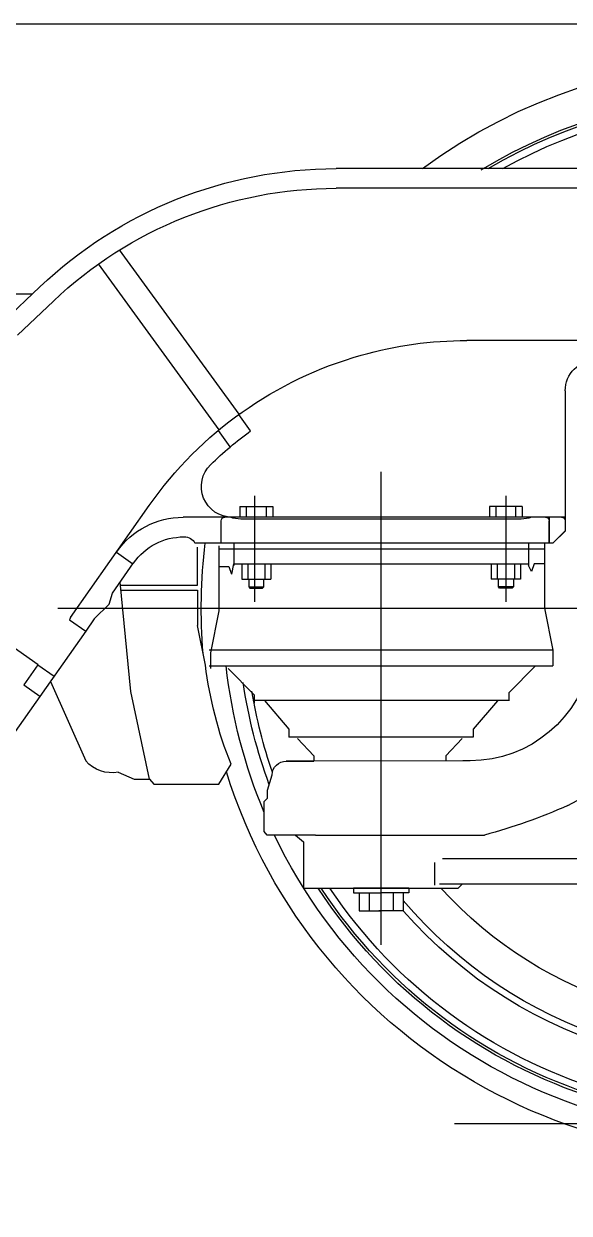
# Model space of a CAD drawing. Extents: x 39751 to 116307, y -36149 to -14965.
# Drawn here: x 64705 to 65149, y -21369 to -20400 of the extents above; entities that cross this region are included whole.
import ezdxf

# ---------------------------------------------------------------- set-up
doc = ezdxf.new("R2010")
doc.units = 0
doc.header["$LTSCALE"] = 1500
doc.linetypes.add('CENTER2', pattern=[0.72, 0.6, -0.05, 0.02, -0.05])
doc.linetypes.add('PHAN', pattern=[0.76, 0.57, -0.05, 0.02, -0.05, 0.02, -0.05])
for name, color, linetype in [('01', 7, 'Continuous'), ('confine7', 4, 'CENTER2'), ('confine9', 1, 'PHAN')]:
    doc.layers.add(name, color=color, linetype=linetype)

# ---------------------------------------------------------------- blocks, each defined once
blk = doc.blocks.new('A$C2D1C109C')
at = {"layer": '01'}
for p, q in [((150.67, 943.67), (953.17, 943.67)), ((166.67, 927.67), (953.17, 927.67)), ((1032.08, 743.56), (1129.34, 877.43)), ((1048.34, 730.95), (1146.49, 866.04)), ((1223.36, 819.73), (1194.32, 847.33)), ((1212.34, 808.13), (1183.3, 835.74)), ((1214.67, 841.67), (1200.28, 841.67)), ((702.44, 803.67), (846.67, 803.67)), ((766.67, 762.67), (766.67, 648.67)), ((1022.71, 729.98), (1032.41, 743.32)), ((1039.26, 717.04), (1048.98, 730.42)), ((1169.37, 577.95), (1105.32, 669.21)), ((766.67, 659.67), (1077.7, 659.67)), ((779.84, 659.5), (779.84, 638.55)), ((801.69, 668.31), (801.69, 659.5)), ((801.69, 668.31), (828.45, 668.31)), ((807.02, 659.34), (807.02, 668.31)), ((823.12, 668.31), (823.12, 659.34)), ((828.45, 668.31), (828.45, 659.5)), ((1031.48, 668.31), (1004.73, 668.31)), ((1004.73, 668.31), (1004.73, 659.5)), ((1010.06, 668.31), (1010.06, 659.34)), ((1026.15, 659.34), (1026.15, 668.31)), ((1031.48, 668.31), (1031.48, 659.5)), ((779.79, 638.67), (779.79, 656.67)), ((802.67, 658.17), (1030.67, 658.17)), ((1046.67, 638.67), (1046.67, 656.67)), ((766.51, 648.71), (776.66, 638.55)), ((776.67, 638.67), (766.67, 648.67)), ((1077.09, 643.67), (1076.67, 643.67)), ((776.67, 638.67), (1068, 638.67)), ((783.65, 638.55), (783.65, 585.53)), ((783.65, 633.79), (1048.51, 633.79)), ((796.66, 638.55), (796.66, 620.45)), ((796.66, 638.55), (796.66, 620.45)), ((1036.51, 638.55), (1036.51, 620.45)), ((1048.51, 636.4), (1048.51, 583.38)), ((1065.86, 604.43), (1065.86, 635.2)), ((1132.03, 631.15), (1118.52, 621.67)), ((783.65, 621.72), (791.9, 621.72)), ((791.9, 621.72), (794.12, 615.36)), ((794.12, 615.36), (796.66, 620.45)), ((1036.66, 621.72), (796.66, 621.72)), ((803.15, 620.93), (803.15, 609.19)), ((808.09, 620.93), (808.09, 609.19)), ((822.05, 620.93), (822.05, 609.19)), ((826.98, 620.93), (826.98, 609.19)), ((1006.19, 620.93), (1006.19, 609.19)), ((1011.13, 620.93), (1011.13, 609.19)), ((1025.08, 620.93), (1025.08, 609.19)), ((1030.02, 620.93), (1030.02, 609.19)), ((1036.66, 621.72), (1038.2, 613.21)), ((1135.18, 597.94), (1118.01, 622.4)), ((1040.42, 619.58), (1038.2, 613.21)), ((1048.67, 619.58), (1040.42, 619.58)), ((803.15, 609.19), (826.98, 609.19)), ((806.17, 609.19), (823.8, 609.19)), ((808.88, 609.19), (808.88, 602.87)), ((808.88, 602.87), (809.88, 601.87)), ((808.88, 602.87), (821.1, 602.87)), ((809.88, 601.87), (820.1, 601.87)), ((820.1, 601.87), (821.1, 602.87)), ((821.1, 602.87), (821.1, 609.19)), ((1030.02, 609.19), (1006.19, 609.19)), ((1027, 609.19), (1009.37, 609.19)), ((1012.07, 602.87), (1012.07, 609.19)), ((1024.29, 602.87), (1012.07, 602.87)), ((1013.07, 601.87), (1012.07, 602.87)), ((1023.29, 601.87), (1013.07, 601.87)), ((1024.29, 602.87), (1023.29, 601.87)), ((1024.29, 609.19), (1024.29, 602.87)), ((1128.76, 604.43), (1065.86, 604.43)), ((1120.25, 517.6), (1128.99, 606.76)), ((1128.34, 600.13), (1065.86, 600.13)), ((1065.86, 600.13), (1065.86, 571.56)), ((1137.86, 588.95), (1135.18, 597.94)), ((783.65, 585.53), (776.82, 551.25)), ((1048.51, 583.38), (1055.34, 549.1)), ((1150.02, 576.8), (1137.86, 588.95)), ((1150.02, 576.8), (1156.91, 566.96)), ((1170.1, 576.2), (1156.91, 566.96)), ((1169.37, 577.95), (1170.1, 576.2)), ((1059.51, 539.18), (1065.86, 571.56)), ((1156.91, 566.96), (1216.26, 482.28)), ((1237.56, 569.14), (1195.6, 539.74)), ((776.82, 551.25), (1056.35, 551.25)), ((776.82, 551.25), (1056.35, 551.25)), ((776.82, 551.25), (776.82, 538.55)), ((1055.34, 549.1), (1055.34, 536.4)), ((1056.35, 538.55), (776.82, 538.55)), ((790.95, 538.55), (812.52, 516.64)), ((1019.96, 515), (1041.05, 536.4)), ((1195.81, 539.44), (1182.7, 530.27)), ((1195.81, 539.44), (1207.27, 523.05)), ((1185.69, 525.9), (1156.99, 461.3)), ((812.52, 516.64), (812.52, 510.14)), ((1019.96, 515), (1019.98, 508.15)), ((1104.98, 446.27), (1120.25, 517.6)), ((1207.27, 523.05), (1194.16, 513.88)), ((812.26, 510.3), (1020.99, 510.3)), ((821.78, 510.09), (841.73, 487.12)), ((991.43, 487.12), (1011.3, 510.3)), ((841.73, 487.12), (841.73, 480.52)), ((991.56, 487.32), (991.57, 480.52)), ((841.73, 480.52), (991.57, 480.52)), ((850.68, 479.5), (863.97, 465.21)), ((984.55, 479.5), (971.26, 465.21)), ((863.97, 465.21), (863.97, 461.25)), ((971.26, 465.21), (971.26, 461.25)), ((844.14, 461.25), (850.14, 461.25)), ((850.14, 461.25), (993.81, 460.93)), ((850.21, 461.05), (850.41, 461.25)), ((863.97, 461.25), (863.95, 461.22)), ((971.26, 461.25), (971.36, 460.98)), ((986.71, 460.93), (971.38, 460.93)), ((993.81, 460.93), (986.71, 460.93)), ((1048.69, 442.21), (1038.67, 458.44)), ((1008.94, 437.24), (1005.12, 449.87)), ((1104.98, 446.27), (1101.64, 442.21)), ((1117.39, 446.27), (1104.98, 446.27)), ((1130.41, 452), (1117.39, 446.27)), ((1008.94, 430.93), (1008.94, 437.24)), ((1101.64, 442.21), (1048.69, 442.21)), ((1011.59, 428.07), (1008.94, 430.93)), ((1011.59, 403.63), (1011.59, 428.07)), ((969.9, 400.69), (832.44, 400.78)), ((969.9, 400.69), (1009.36, 400.69)), ((986.09, 400.69), (979.68, 395.35)), ((1009.36, 400.69), (1011.59, 403.63)), ((979.68, 395.35), (979.68, 357.6)), ((538.65, 381.25), (866.58, 381.25)), ((873.17, 378.26), (873.17, 359.82)), ((666.51, 360.77), (869.06, 360.77)), ((853.81, 357.6), (850.63, 360.77)), ((979.68, 357.6), (853.81, 357.6)), ((894.05, 357.6), (939.13, 357.6)), ((894.05, 357.6), (894.05, 353.63)), ((894.05, 353.63), (916.59, 353.63)), ((898.51, 353.63), (898.51, 339.02)), ((906.73, 353.63), (906.73, 339.02)), ((939.13, 353.63), (916.59, 353.63)), ((926.28, 353.63), (926.28, 339.02)), ((934.36, 353.63), (934.36, 339.02)), ((939.13, 357.6), (939.13, 353.63)), ((898.44, 339.02), (918.48, 339.02)), ((934.36, 339.02), (916.59, 339.02))]:
    blk.add_line(p, q, dxfattribs=at)
for centre, radius, start, end in [((616.67, 585.53), 446.21, 53.38207, 126.61793), ((616.67, 585.53), 418.58, 58.56457, 121.17194), ((616.67, 585.53), 416.51, 59.30208, 120.69792), ((616.67, 585.53), 410.63, 60.71167, 119.57234), ((953.17, 593.67), 350, 46.44679, 90), ((953.17, 593.67), 334, 46.44679, 90), ((846.67, 487.67), 316, 74.21454, 90), ((741.67, 762.67), 25, 0, 90), ((846.67, 487.67), 316, 35.06239, 74.21454), ((846.67, 487.67), 299.5, 45.86232, 54), ((1037.82, 684.67), 25, 270, 45.86232), ((616.67, 585.53), 446.21, 167.42567, 342.61804), ((616.67, 585.53), 428.58, 168.7118, 334.45074), ((616.67, 585.53), 418.58, 168.7118, 327.00613), ((616.67, 585.53), 416.51, 168.90169, 326.82103), ((769.67, 656.67), 3, 90, 180), ((782.79, 656.67), 3, 90, 180), ((802.67, 683.17), 25, 250.05156, 270), ((1030.67, 683.17), 25, 270, 289.94844), ((1043.67, 656.67), 3, 0, 90), ((1077.7, 593.67), 66, 35.06239, 90), ((616.67, 585.53), 410.63, 170.01064, 326.28356), ((1076.67, 633.67), 10, 90, 150), ((1077.09, 593.67), 50, 35.06239, 90), ((616.67, 585.53), 446.21, 355.23821, 6.84003), ((616.67, 585.53), 374.44, 186.2914, 318.82738), ((844.14, 561.25), 100, 189.70539, 270), ((616.67, 585.53), 428.58, 337.14147, 353.70613), ((738.12, 579.08), 323.85, 338.12901, 352.92262), ((616.67, 585.53), 416.51, 339.80693, 351.64973), ((616.67, 585.53), 410.63, 341.00434, 350.51572), ((616.67, 585.53), 368.89, 193.15727, 319.82239), ((616.67, 585.53), 339.21, 194.33218, 317.7807), ((635.16, 186.32), 271.39, 61.50073, 90.63962), ((994.04, 449.85), 11.09, 0.11859, 91.17753), ((1135.64, 479.68), 28.17, 259.31287, 319.27637), ((943.61, 821.71), 435.37, 245.72925, 255.20626)]:
    blk.add_arc(centre, radius, start, end, dxfattribs=at)
at = {"layer": 'confine7'}
for p, q in [((916.59, 311.36), (916.59, 696.8)), ((814.67, 590.79), (814.67, 677.1)), ((1019.37, 590.79), (1019.37, 677.1)), ((1179.7, 585.53), (110.42, 585.53))]:
    blk.add_line(p, q, dxfattribs=at)
at = {"layer": 'confine9'}
blk.add_line((856.9, 165.68), (343.39, 165.68), dxfattribs=at)

msp = doc.modelspace()

# ---------------------------------------------------------------- linework, layer by layer
msp.add_line((45257.66, -20400.01), (67215.67, -20400.01))

# ---------------------------------------------------------------- block references
at = {"xscale": -1}
msp.add_blockref('A$C2D1C109C', (65911.98, -21461.69), dxfattribs=at)

doc.saveas('drawing.dxf')
